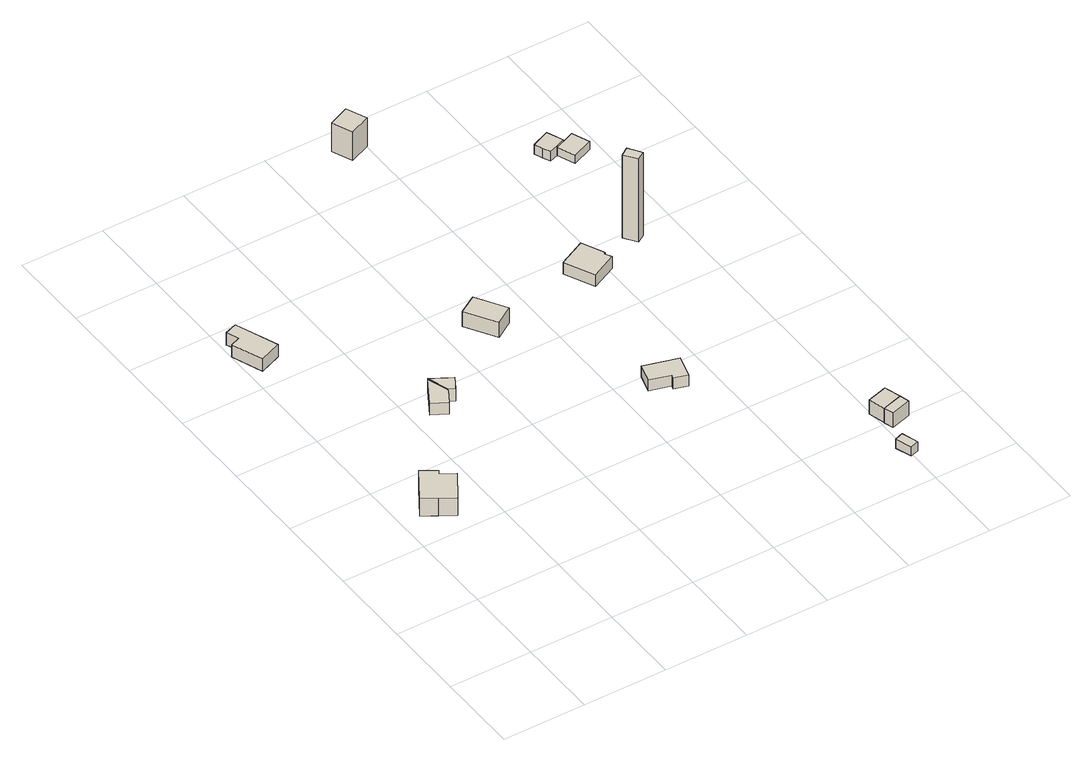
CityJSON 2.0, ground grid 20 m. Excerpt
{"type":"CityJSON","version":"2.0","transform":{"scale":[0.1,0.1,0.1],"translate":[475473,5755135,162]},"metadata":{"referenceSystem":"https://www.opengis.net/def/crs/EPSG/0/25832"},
"CityObjects":{
"building1":{"type":"Building","attributes":{"Gemeindeschluessel":"05766056","BezugspunktDach":"2000","function":"31001_1312","measuredHeight":5.68},"address":[{"country":"Germany","locality":"Oerlinghausen","thoroughfareNumber":"1115","thoroughfareName":"Brandsmühle"}],"geometry":[{"type":"Solid","lod":"1","boundaries":[[[[0,1,2,3,4,5,6,7]],[[8,9,10,11,12,13,14,15]],[[8,15,7,6]],[[9,8,6,5]],[[10,9,5,4]],[[11,10,4,3]],[[12,11,3,2]],[[13,12,2,1]],[[14,13,1,0]],[[15,14,0,7]]]]}]},
"building2":{"type":"Building","attributes":{"Gemeindeschluessel":"05766056","BezugspunktDach":"2000","function":"31001_1312","measuredHeight":3.97},"address":[{"country":"Germany","locality":"Oerlinghausen","thoroughfareNumber":"1110","thoroughfareName":"Brandsmühle"}],"geometry":[{"type":"Solid","lod":"1","boundaries":[[[[16,17,18,19,20,21]],[[22,23,24,25,26,27]],[[22,27,21,20]],[[23,22,20,19]],[[24,23,19,18]],[[25,24,18,17]],[[26,25,17,16]],[[27,26,16,21]]]]}]},
"building3":{"type":"Building","attributes":{"Gemeindeschluessel":"05766056","function":"31001_1312"},"address":[{"country":"Germany","locality":"Oerlinghausen","thoroughfareNumber":"1112","thoroughfareName":"Brandsmühle"}],"children":["building3-1","building3-2"]},
"building3-1":{"type":"BuildingPart","attributes":{"BezugspunktDach":"2000","measuredHeight":3.12},"parents":["building3"],"geometry":[{"type":"Solid","lod":"1","boundaries":[[[[28,29,30,31]],[[32,33,34,35]],[[32,35,31,30]],[[33,32,30,29]],[[34,33,29,28]],[[35,34,28,31]]]]}]},
"building3-2":{"type":"BuildingPart","attributes":{"BezugspunktDach":"2000","measuredHeight":3.42},"parents":["building3"],"geometry":[{"type":"Solid","lod":"1","boundaries":[[[[36,37,38,39]],[[40,35,34,41]],[[40,41,39,38]],[[35,40,38,37]],[[34,35,37,36]],[[41,34,36,39]]]]}]},
"building4":{"type":"Building","attributes":{"Gemeindeschluessel":"05766056","BezugspunktDach":"2000","function":"31001_1312","measuredHeight":4.68},"address":[{"country":"Germany","locality":"Oerlinghausen","thoroughfareNumber":"1113","thoroughfareName":"Brandsmühle"}],"geometry":[{"type":"Solid","lod":"1","boundaries":[[[[42,43,44,45]],[[46,47,48,49]],[[46,49,45,44]],[[47,46,44,43]],[[48,47,43,42]],[[49,48,42,45]]]]}]},
"building5":{"type":"Building","attributes":{"Gemeindeschluessel":"05766056","BezugspunktDach":"2000","function":"31001_1312","measuredHeight":2.95},"address":[{"country":"Germany","locality":"Oerlinghausen","thoroughfareNumber":"1116","thoroughfareName":"Brandsmühle"}],"geometry":[{"type":"Solid","lod":"1","boundaries":[[[[50,51,52,53,54,55]],[[56,57,58,59,60,61]],[[56,61,55,54]],[[57,56,54,53]],[[58,57,53,52]],[[59,58,52,51]],[[60,59,51,50]],[[61,60,50,55]]]]}]},
"building6":{"type":"Building","attributes":{"Gemeindeschluessel":"05766056","BezugspunktDach":"2000","function":"31001_2000","measuredHeight":2.47},"address":[{"country":"Germany"}],"geometry":[{"type":"Solid","lod":"1","boundaries":[[[[62,63,64,65]],[[66,67,68,69]],[[66,69,65,64]],[[67,66,64,63]],[[68,67,63,62]],[[69,68,62,65]]]]}]},
"building7":{"type":"Building","attributes":{"Gemeindeschluessel":"05766056","BezugspunktDach":"2000","function":"31001_1312","measuredHeight":3.23},"address":[{"country":"Germany","locality":"Oerlinghausen","thoroughfareNumber":"1114","thoroughfareName":"Brandsmühle"}],"geometry":[{"type":"Solid","lod":"1","boundaries":[[[[70,71,72,73,74,75]],[[76,77,78,79,80,81]],[[76,81,75,74]],[[77,76,74,73]],[[78,77,73,72]],[[79,78,72,71]],[[80,79,71,70]],[[81,80,70,75]]]]}]},
"building8":{"type":"Building","attributes":{"Gemeindeschluessel":"05766056","BezugspunktDach":"2100","function":"31001_1312","measuredHeight":7.75},"address":[{"country":"Germany","locality":"Oerlinghausen","thoroughfareNumber":"1109","thoroughfareName":"Brandsmühle"}],"geometry":[{"type":"Solid","lod":"1","boundaries":[[[[82,83,84,85]],[[86,87,88,89]],[[86,89,85,84]],[[87,86,84,83]],[[88,87,83,82]],[[89,88,82,85]]]]}]},
"building9":{"type":"Building","attributes":{"Gemeindeschluessel":"05766056","BezugspunktDach":"2000","function":"51009_1610","measuredHeight":4.36},"address":[{"country":"Germany"}],"geometry":[{"type":"Solid","lod":"1","boundaries":[[[[90,91,92,93]],[[94,95,96,97]],[[94,97,93,92]],[[95,94,92,91]],[[96,95,91,90]],[[97,96,90,93]]]]}]},
"building10":{"type":"Building","attributes":{"Gemeindeschluessel":"05766056","BezugspunktDach":"2000","function":"31001_1312","measuredHeight":4.3},"address":[{"country":"Germany"}],"geometry":[{"type":"Solid","lod":"1","boundaries":[[[[98,99,91,90]],[[100,101,102,103]],[[100,103,90,91]],[[101,100,91,99]],[[102,101,99,98]],[[103,102,98,90]]]]}]},
"building11":{"type":"Building","attributes":{"Gemeindeschluessel":"05766056","BezugspunktDach":"2000","function":"31001_2000","measuredHeight":22.44},"address":[{"country":"Germany","locality":"Oerlinghausen","thoroughfareNumber":"1114","thoroughfareName":"Brandsmühle"}],"geometry":[{"type":"Solid","lod":"1","boundaries":[[[[104,105,106,107]],[[108,109,110,111]],[[108,111,107,106]],[[109,108,106,105]],[[110,109,105,104]],[[111,110,104,107]]]]}]},
"building12":{"type":"Building","attributes":{"Gemeindeschluessel":"05766056","function":"31001_1312"},"address":[{"country":"Germany","locality":"Oerlinghausen","thoroughfareNumber":"1117","thoroughfareName":"Brandsmühle"}],"children":["building12-1","building12-2"]},
"building12-1":{"type":"BuildingPart","attributes":{"BezugspunktDach":"2000","measuredHeight":2.91},"parents":["building12"],"geometry":[{"type":"Solid","lod":"1","boundaries":[[[[112,113,114,115,116,117,118]],[[119,120,121,122,123,124,125]],[[119,125,118,117]],[[120,119,117,116]],[[121,120,116,115]],[[122,121,115,114]],[[123,122,114,113]],[[124,123,113,112]],[[125,124,112,118]]]]}]},
"building12-2":{"type":"BuildingPart","attributes":{"BezugspunktDach":"2000","measuredHeight":2.15},"parents":["building12"],"geometry":[{"type":"Solid","lod":"1","boundaries":[[[[126,127,128,129,130,131,132]],[[133,134,135,119,125,136,137]],[[133,137,132,131]],[[134,133,131,130]],[[135,134,130,129]],[[119,135,129,128]],[[125,119,128,127]],[[136,125,127,126]],[[137,136,126,132]]]]}]}
},
"vertices":[
[123,530,55],[128,539,55],[127,540,55],[94,561,55],[47,486,55],[80,465,55],[113,444,55],[155,510,55],[113,444,8],[80,465,8],[47,486,8],[94,561,8],[127,540,8],[128,539,8],[123,530,8],[155,510,8],
[41,1167,43],[12,1156,43],[23,1127,43],[0,1118,43],[28,1045,43],[80,1066,43],[28,1045,10],[0,1118,10],[23,1127,10],[12,1156,10],[41,1167,10],[80,1066,10],
[275,801,45],[237,736,45],[272,716,45],[292,751,45],[272,716,14],[237,736,14],[275,801,14],[292,751,14],
[275,801,48],[292,751,48],[305,743,48],[323,773,48],[305,743,14],[323,773,14],
[480,943,71],[437,917,71],[481,846,71],[524,873,71],[481,846,30],[437,917,30],[480,943,30],[524,873,30],
[627,536,105],[614,491,105],[663,477,105],[661,468,105],[693,458,105],[708,513,105],[693,458,76],[661,468,76],[663,477,76],[614,491,76],[627,536,76],[708,513,76],
[949,48,118],[929,41,118],[942,3,118],[962,9,118],[942,3,93],[929,41,93],[949,48,93],[962,9,93],
[758,873,107],[762,875,107],[737,928,107],[673,897,107],[707,827,107],[767,856,107],[707,827,75],[673,897,75],[737,928,75],[762,875,75],[758,873,75],[767,856,75],
[562,1542,115],[513,1521,115],[534,1473,115],[583,1494,115],[534,1473,37],[513,1521,37],[562,1542,37],[583,1494,37],
[999,131,137],[950,117,137],[957,94,137],[1005,108,137],[957,94,98],[950,117,98],[999,131,98],[1005,108,98],
[987,170,137],[939,156,137],[950,117,99],[939,156,99],[987,170,99],[999,131,99],
[846,922,317],[827,909,317],[848,879,317],[867,892,317],[848,879,92],[827,909,92],[846,922,92],[867,892,92],
[893,1261,85],[885,1280,85],[843,1262,85],[851,1243,85],[859,1225,85],[880,1233,85],[901,1242,85],[880,1233,59],[859,1225,59],[851,1243,59],[843,1262,59],[885,1280,59],[893,1261,59],[901,1242,59],
[901,1241,81],[901,1242,81],[880,1233,81],[880,1232,81],[897,1191,81],[946,1211,81],[929,1253,81],[946,1211,59],[897,1191,59],[880,1232,59],[901,1241,59],[929,1253,59]
]}
